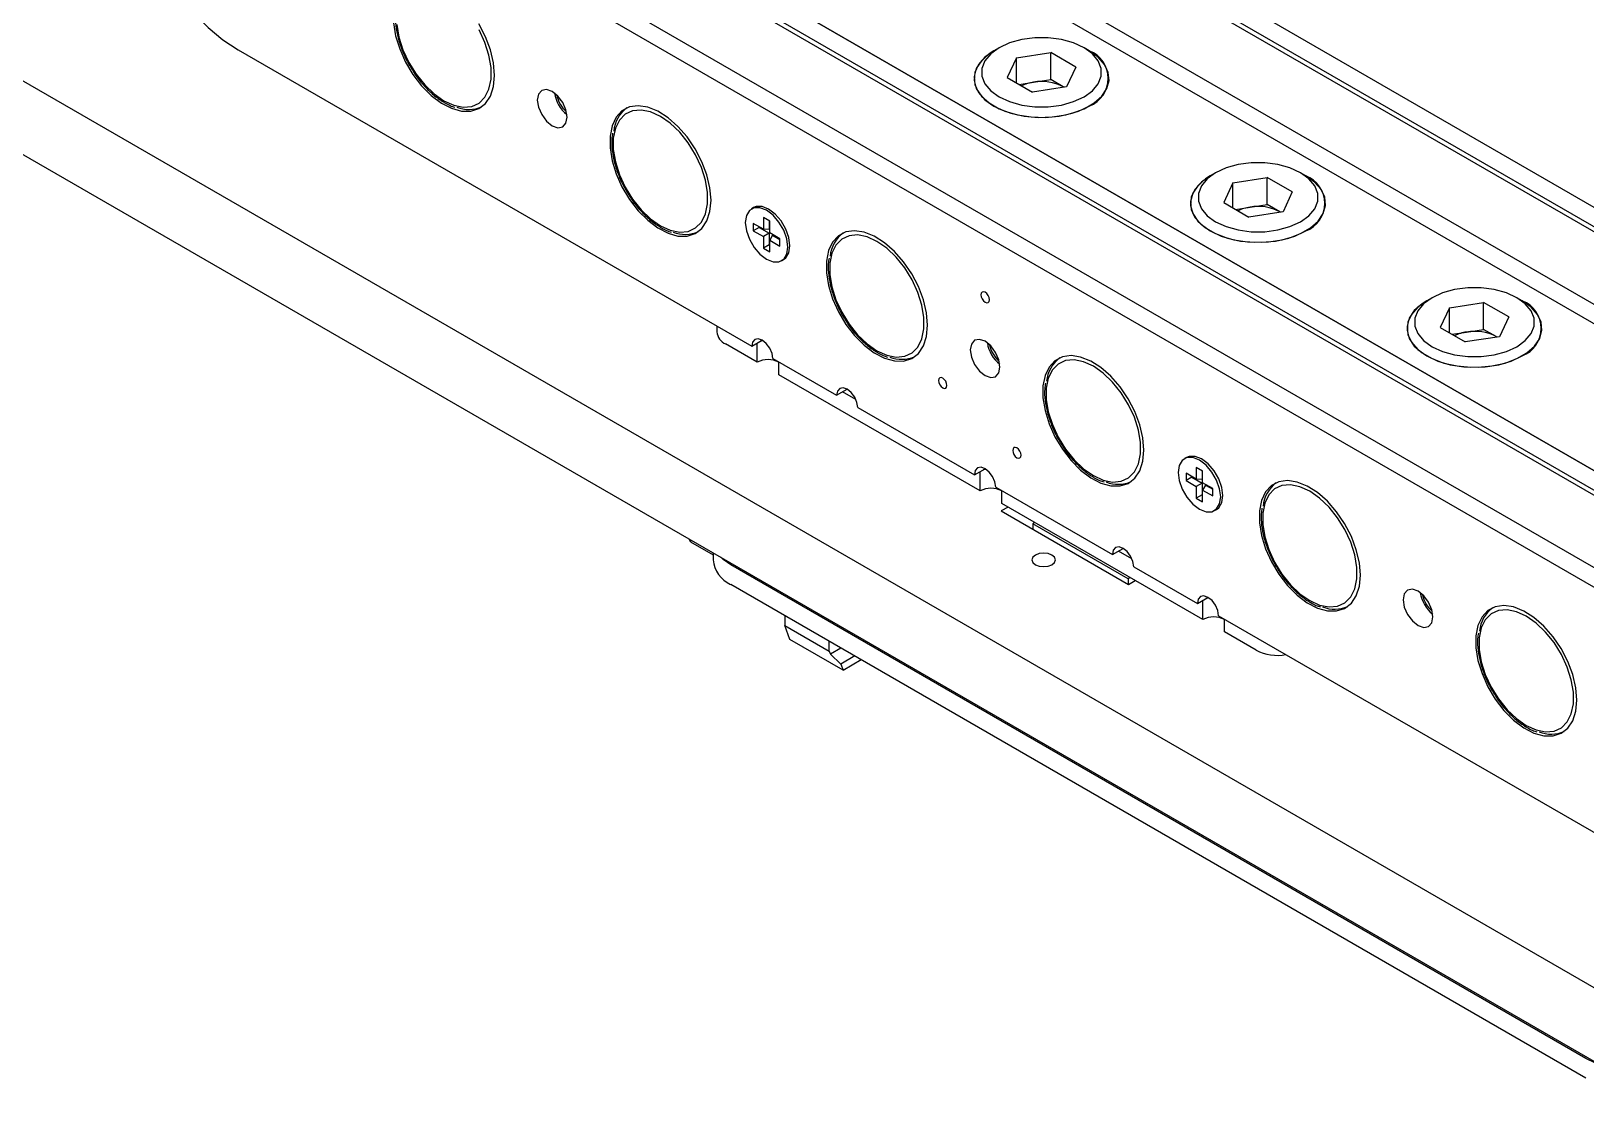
# Model space of a CAD drawing. Header units: millimetres. Extents: x 5 to 292, y 4 to 204.
# Drawn here: x 187.1 to 238.9, y 134.2 to 170.1 of the extents above; entities that cross this region are included whole.
import ezdxf

# ---------------------------------------------------------------- set-up
doc = ezdxf.new("R2010")
doc.units = ezdxf.units.MM

msp = doc.modelspace()

# ---------------------------------------------------------------- linework, layer by layer
at = {"color": 7, "linetype": 'Continuous', "lineweight": 25}
for p, q in [((204.929, 183.939), (254.709, 155.202)), ((198.735, 183.629), (254.172, 151.626)), ((204.363, 183.613), (254.144, 154.875)), ((204.363, 183.449), (254.144, 154.712)), ((201.563, 181.996), (251.343, 153.259)), ((202.129, 182.323), (251.909, 153.585)), ((194.492, 181.18), (249.929, 149.177)), ((247.101, 150.809), (197.32, 179.547)), ((246.535, 150.483), (196.755, 179.22)), ((246.535, 150.32), (196.755, 179.057)), ((244.301, 149.193), (194.52, 177.93)), ((243.735, 148.866), (193.955, 177.604)), ((183.935, 170.046), (251.294, 131.161)), ((193.955, 169.439), (211.067, 159.56)), ((219.311, 169.505), (219.134, 169.403)), ((222.317, 169.403), (222.14, 169.505)), ((219.891, 169.171), (219.585, 168.512)), ((219.891, 169.171), (221.031, 169.347)), ((219.891, 168.336), (219.891, 169.171)), ((221.866, 168.865), (221.031, 169.347)), ((221.031, 168.449), (221.031, 169.347)), ((219.585, 168.512), (220.42, 168.03)), ((220.461, 168.361), (221.031, 168.449)), ((221.449, 168.208), (221.031, 168.449)), ((221.866, 168.865), (221.561, 168.207)), ((219.977, 168.286), (220.461, 168.361)), ((221.561, 168.207), (220.42, 168.03)), ((221.473, 168.193), (221.449, 168.208)), ((221.474, 168.193), (221.449, 168.208)), ((183.935, 167.596), (251.294, 128.711)), ((226.524, 165.341), (226.347, 165.239)), ((229.529, 165.239), (229.353, 165.341)), ((227.103, 165.007), (226.798, 164.349)), ((227.103, 165.007), (228.244, 165.183)), ((227.103, 164.172), (227.103, 165.007)), ((229.079, 164.701), (228.244, 165.183)), ((228.244, 164.285), (228.244, 165.183)), ((226.798, 164.349), (227.633, 163.867)), ((227.674, 164.197), (228.244, 164.285)), ((228.661, 164.044), (228.244, 164.285)), ((229.079, 164.701), (228.773, 164.043)), ((211.132, 164.182), (211.062, 164.141)), ((211.456, 163.847), (211.456, 163.459)), ((211.668, 163.724), (211.456, 163.847)), ((211.648, 163.736), (211.648, 163.451)), ((211.668, 163.337), (211.668, 163.724)), ((227.19, 164.122), (227.674, 164.197)), ((228.773, 164.043), (227.633, 163.867)), ((228.686, 164.03), (228.661, 164.044)), ((228.686, 164.03), (228.661, 164.044)), ((211.456, 163.459), (211.12, 163.653)), ((211.12, 163.653), (211.12, 163.408)), ((211.313, 163.519), (211.12, 163.408)), ((211.12, 163.408), (211.456, 163.214)), ((211.313, 163.542), (211.313, 163.519)), ((211.313, 163.519), (211.648, 163.325)), ((211.648, 163.451), (211.456, 163.459)), ((211.648, 163.325), (211.456, 163.214)), ((211.456, 163.214), (211.456, 162.826)), ((211.648, 163.325), (211.648, 162.938)), ((212.004, 163.143), (211.668, 163.337)), ((211.758, 163.262), (211.668, 163.092)), ((211.758, 163.262), (212.004, 163.12)), ((211.648, 162.938), (211.456, 162.826)), ((211.456, 162.826), (211.668, 162.704)), ((211.648, 162.938), (211.668, 162.926)), ((211.668, 162.704), (211.668, 163.092)), ((211.668, 163.092), (212.004, 162.898)), ((212.004, 162.898), (212.004, 163.143)), ((212.062, 162.409), (212.132, 162.45)), ((233.736, 161.178), (233.559, 161.076)), ((236.742, 161.076), (236.565, 161.178)), ((234.316, 160.843), (234.01, 160.185)), ((234.316, 160.843), (235.456, 161.02)), ((234.316, 160.009), (234.316, 160.843)), ((236.291, 160.538), (235.456, 161.02)), ((235.456, 160.122), (235.456, 161.02)), ((209.903, 160.232), (209.903, 160.045)), ((234.01, 160.185), (234.845, 159.703)), ((234.886, 160.033), (235.456, 160.122)), ((235.874, 159.881), (235.456, 160.122)), ((236.291, 160.538), (235.986, 159.879)), ((211.252, 159.027), (210.196, 159.636)), ((211.067, 159.56), (211.42, 159.764)), ((211.252, 159.027), (211.252, 159.667)), ((234.402, 159.959), (234.886, 160.033)), ((235.986, 159.879), (234.845, 159.703)), ((235.898, 159.866), (235.874, 159.881)), ((235.899, 159.866), (235.874, 159.881)), ((211.774, 159.152), (213.895, 157.927)), ((211.974, 158.61), (211.974, 159.036)), ((218.677, 154.74), (211.974, 158.61)), ((213.895, 157.927), (214.249, 158.131)), ((214.542, 157.78), (214.092, 158.041)), ((214.602, 157.519), (218.491, 155.274)), ((218.491, 155.274), (218.845, 155.478)), ((225.557, 155.855), (225.487, 155.814)), ((225.881, 155.519), (225.881, 155.132)), ((226.093, 155.397), (225.881, 155.519)), ((218.677, 154.74), (218.677, 155.381)), ((225.881, 155.132), (225.545, 155.326)), ((225.545, 155.326), (225.545, 155.081)), ((225.738, 155.192), (225.545, 155.081)), ((225.545, 155.081), (225.881, 154.887)), ((225.738, 155.214), (225.738, 155.192)), ((225.738, 155.192), (226.073, 154.998)), ((226.073, 155.124), (225.881, 155.132)), ((226.073, 154.998), (225.881, 154.887)), ((226.073, 155.408), (226.073, 155.124)), ((226.073, 154.998), (226.073, 154.61)), ((226.093, 155.009), (226.093, 155.397)), ((226.429, 154.815), (226.093, 155.009)), ((226.183, 154.935), (226.093, 154.764)), ((226.183, 154.935), (226.429, 154.793)), ((219.198, 154.866), (223.087, 152.621)), ((219.398, 154.324), (219.398, 154.75)), ((225.881, 154.887), (225.881, 154.499)), ((226.073, 154.61), (225.881, 154.499)), ((225.881, 154.499), (226.093, 154.376)), ((226.073, 154.61), (226.093, 154.599)), ((226.093, 154.376), (226.093, 154.764)), ((226.093, 154.764), (226.429, 154.57)), ((226.429, 154.57), (226.429, 154.815)), ((219.608, 154.203), (219.382, 154.073)), ((219.382, 154.073), (223.625, 151.624)), ((226.102, 150.454), (219.398, 154.324)), ((226.487, 154.082), (226.557, 154.123)), ((220.501, 153.687), (220.43, 153.646)), ((223.612, 151.809), (220.43, 153.646)), ((220.43, 153.646), (220.43, 153.468)), ((209.023, 153.044), (208.987, 153.134)), ((209.023, 153.113), (209.023, 153.044)), ((209.023, 153.044), (209.781, 152.607)), ((209.781, 152.676), (209.781, 152.442)), ((223.087, 152.621), (223.441, 152.825)), ((223.735, 152.474), (223.284, 152.734)), ((238.863, 135.828), (210.367, 152.278)), ((223.683, 151.85), (223.612, 151.809)), ((223.612, 151.809), (223.612, 151.631)), ((223.795, 152.212), (225.916, 150.988)), ((238.863, 135.174), (210.367, 151.625)), ((223.625, 151.624), (223.85, 151.754)), ((225.916, 150.988), (226.269, 151.192)), ((226.102, 150.454), (226.102, 151.095)), ((212.167, 150.586), (212.167, 150.258)), ((212.167, 150.258), (213.651, 149.401)), ((212.343, 149.788), (212.167, 150.258)), ((226.623, 150.579), (243.735, 140.701)), ((226.823, 150.038), (226.823, 150.464)), ((214.111, 148.768), (212.343, 149.788)), ((213.651, 149.401), (213.651, 149.729)), ((227.877, 149.43), (226.823, 150.038)), ((213.651, 149.401), (213.689, 149.3)), ((214.042, 149.504), (213.689, 149.3)), ((213.689, 149.3), (214.035, 148.969)), ((214.501, 149.238), (214.035, 148.969)), ((214.035, 148.969), (214.111, 148.768)), ((214.111, 148.768), (214.714, 149.116))]:
    msp.add_line(p, q, dxfattribs=at)
at = {"color": 7, "linetype": 'Continuous', "lineweight": 25, "flags": 128}
for points in [[(193.955, 177.604), (193.451, 177.853), (192.959, 178.014), (192.486, 178.083), (192.043, 178.059), (191.639, 177.943), (191.283, 177.737), (190.98, 177.446), (190.739, 177.074), (190.562, 176.63), (190.455, 176.122), (190.419, 175.562), (190.455, 174.96), (190.562, 174.329), (190.739, 173.682), (190.98, 173.031), (191.283, 172.39), (191.639, 171.772), (192.043, 171.19), (192.486, 170.655), (192.959, 170.179), (193.451, 169.771), (193.955, 169.439)], [(199.136, 170.333), (199.204, 169.908), (199.339, 169.468), (199.534, 169.032), (199.781, 168.618), (200.071, 168.242), (200.391, 167.92), (200.728, 167.666), (201.069, 167.489), (201.399, 167.397), (201.706, 167.394), (201.975, 167.479), (202.198, 167.65), (202.363, 167.899), (202.466, 168.216), (202.5, 168.588)], [(199.244, 170.277), (199.313, 169.865), (199.447, 169.439), (199.641, 169.019), (199.886, 168.623), (200.172, 168.268), (200.486, 167.969), (200.814, 167.74)], [(200.814, 167.74), (201.142, 167.59), (201.455, 167.527), (201.741, 167.552), (201.986, 167.666), (202.18, 167.862), (202.314, 168.132), (202.383, 168.465), (202.383, 168.846), (202.314, 169.258), (202.18, 169.684), (201.986, 170.104)], [(202.5, 168.588), (202.466, 169), (202.363, 169.435), (202.198, 169.875), (201.975, 170.302)], [(222.14, 169.505), (221.79, 169.666), (221.386, 169.779), (220.95, 169.836), (220.502, 169.836), (220.065, 169.779), (219.662, 169.666), (219.311, 169.505), (219.032, 169.303), (218.838, 169.07), (218.738, 168.818), (218.738, 168.559), (218.838, 168.307), (219.032, 168.075), (219.311, 167.872), (219.662, 167.711), (220.065, 167.599), (220.502, 167.541), (220.95, 167.541), (221.386, 167.599), (221.79, 167.711), (222.14, 167.872), (222.419, 168.075), (222.613, 168.307), (222.713, 168.559), (222.713, 168.818), (222.613, 169.07), (222.419, 169.303), (222.14, 169.505)], [(219.134, 169.403), (218.977, 169.302), (218.721, 169.074), (218.552, 168.821), (218.479, 168.553), (218.503, 168.281), (218.625, 168.019), (218.839, 167.777), (219.135, 167.566), (219.5, 167.395), (219.919, 167.272), (220.374, 167.202), (220.843, 167.188), (221.308, 167.23), (221.747, 167.327), (222.142, 167.475), (222.474, 167.667), (222.73, 167.895), (222.899, 168.148), (222.973, 168.417), (222.948, 168.688), (222.826, 168.95), (222.613, 169.192), (222.317, 169.403), (222.317, 169.403)], [(219.134, 169.403), (218.839, 169.192), (218.625, 168.95), (218.503, 168.688), (218.479, 168.417), (218.552, 168.148), (218.721, 167.895), (218.977, 167.667), (219.31, 167.475), (219.704, 167.327), (220.143, 167.23), (220.608, 167.188), (221.078, 167.202), (221.532, 167.272), (221.951, 167.395), (222.317, 167.566)], [(204.915, 167.194), (204.877, 167.435), (204.77, 167.682), (204.609, 167.899), (204.42, 168.051), (204.23, 168.117), (204.07, 168.086), (203.963, 167.963), (203.925, 167.766), (203.963, 167.525), (204.07, 167.278), (204.23, 167.061), (204.42, 166.908), (204.609, 166.842), (204.77, 166.874), (204.877, 166.997), (204.915, 167.194)], [(209.713, 164.424), (209.678, 164.836), (209.576, 165.271), (209.41, 165.711), (209.188, 166.139), (208.918, 166.536), (208.612, 166.886), (208.281, 167.176), (207.941, 167.392), (207.603, 167.527), (207.283, 167.575), (206.994, 167.534), (206.746, 167.405), (206.552, 167.194), (206.417, 166.91), (206.348, 166.564), (206.348, 166.17), (206.417, 165.744), (206.552, 165.304), (206.746, 164.868), (206.994, 164.454), (207.283, 164.078), (207.603, 163.757), (207.941, 163.502), (208.281, 163.326), (208.612, 163.234), (208.918, 163.23), (209.188, 163.316), (209.41, 163.486), (209.576, 163.735), (209.678, 164.052), (209.713, 164.424)], [(208.026, 163.576), (208.354, 163.426), (208.668, 163.363), (208.953, 163.389), (209.199, 163.502), (209.392, 163.698), (209.527, 163.969), (209.595, 164.302), (209.595, 164.683), (209.527, 165.095), (209.392, 165.52), (209.199, 165.94), (208.953, 166.337), (208.668, 166.692), (208.354, 166.991), (208.026, 167.22), (207.698, 167.369), (207.384, 167.433), (207.099, 167.407), (206.854, 167.294), (206.66, 167.098), (206.526, 166.827), (206.457, 166.494), (206.457, 166.113), (206.526, 165.701), (206.66, 165.276), (206.854, 164.856), (207.099, 164.459), (207.384, 164.104), (207.698, 163.805), (208.026, 163.576)], [(229.352, 165.341), (229.002, 165.503), (228.599, 165.615), (228.162, 165.672), (227.714, 165.672), (227.278, 165.615), (226.874, 165.503), (226.524, 165.341), (226.245, 165.139), (226.05, 164.906), (225.951, 164.654), (225.951, 164.396), (226.05, 164.144), (226.245, 163.911), (226.524, 163.709), (226.874, 163.547), (227.278, 163.435), (227.714, 163.378), (228.162, 163.378), (228.599, 163.435), (229.002, 163.547), (229.352, 163.709), (229.632, 163.911), (229.826, 164.144), (229.926, 164.396), (229.926, 164.654), (229.826, 164.906), (229.632, 165.139), (229.352, 165.341)], [(226.347, 165.239), (226.19, 165.138), (225.933, 164.911), (225.765, 164.657), (225.691, 164.389), (225.716, 164.118), (225.838, 163.855), (226.051, 163.614), (226.347, 163.402), (226.713, 163.232), (227.132, 163.108), (227.586, 163.038), (228.056, 163.024), (228.521, 163.066), (228.96, 163.164), (229.354, 163.312), (229.687, 163.504), (229.943, 163.731), (230.112, 163.985), (230.185, 164.253), (230.16, 164.524), (230.039, 164.786), (229.825, 165.028), (229.529, 165.239), (229.529, 165.239)], [(226.347, 165.239), (226.051, 165.028), (225.838, 164.786), (225.716, 164.524), (225.691, 164.253), (225.765, 163.985), (225.933, 163.731), (226.19, 163.504), (226.522, 163.312), (226.917, 163.164), (227.356, 163.066), (227.82, 163.024), (228.29, 163.038), (228.745, 163.108), (229.164, 163.232), (229.529, 163.402)], [(211.562, 162.459), (211.78, 162.373), (211.977, 162.375), (212.134, 162.465), (212.234, 162.635), (212.269, 162.867), (212.234, 163.139), (212.134, 163.425), (211.977, 163.696), (211.78, 163.926), (211.562, 164.092), (211.343, 164.178), (211.146, 164.176), (210.99, 164.085), (210.889, 163.916), (210.854, 163.683), (210.889, 163.411), (210.99, 163.126), (211.146, 162.855), (211.343, 162.625), (211.562, 162.459)], [(212.132, 162.45), (212.204, 162.506), (212.305, 162.676), (212.339, 162.908), (212.305, 163.18), (212.204, 163.466), (212.048, 163.737), (211.851, 163.967), (211.632, 164.133), (211.414, 164.219), (211.217, 164.217), (211.132, 164.182)], [(216.925, 160.261), (216.89, 160.673), (216.788, 161.108), (216.623, 161.548), (216.4, 161.975), (216.131, 162.372), (215.824, 162.722), (215.494, 163.012), (215.153, 163.229), (214.816, 163.364), (214.496, 163.411), (214.206, 163.37), (213.959, 163.241), (213.764, 163.031), (213.629, 162.746), (213.561, 162.4), (213.561, 162.006), (213.629, 161.58), (213.764, 161.14), (213.959, 160.704), (214.206, 160.29), (214.496, 159.915), (214.816, 159.593), (215.153, 159.339), (215.494, 159.162), (215.824, 159.07), (216.131, 159.067), (216.4, 159.152), (216.623, 159.323), (216.788, 159.572), (216.89, 159.889), (216.925, 160.261)], [(215.239, 159.412), (215.567, 159.263), (215.88, 159.199), (216.166, 159.225), (216.411, 159.338), (216.605, 159.535), (216.739, 159.805), (216.808, 160.138), (216.808, 160.519), (216.739, 160.931), (216.605, 161.356), (216.411, 161.777), (216.166, 162.173), (215.88, 162.528), (215.567, 162.827), (215.239, 163.056), (214.911, 163.206), (214.597, 163.269), (214.311, 163.244), (214.066, 163.13), (213.872, 162.934), (213.738, 162.663), (213.669, 162.331), (213.669, 161.95), (213.738, 161.537), (213.872, 161.112), (214.066, 160.692), (214.311, 160.296), (214.597, 159.94), (214.911, 159.642), (215.239, 159.412)], [(218.986, 161.112), (218.975, 161.181), (218.945, 161.252), (218.899, 161.313), (218.845, 161.357), (218.791, 161.376), (218.745, 161.367), (218.714, 161.332), (218.703, 161.275), (218.714, 161.207), (218.745, 161.136), (218.791, 161.074), (218.845, 161.03), (218.899, 161.012), (218.945, 161.021), (218.975, 161.056), (218.986, 161.112)], [(236.565, 161.178), (236.215, 161.339), (235.811, 161.451), (235.375, 161.509), (234.927, 161.509), (234.49, 161.451), (234.087, 161.339), (233.736, 161.178), (233.457, 160.976), (233.263, 160.743), (233.163, 160.491), (233.163, 160.232), (233.263, 159.98), (233.457, 159.747), (233.736, 159.545), (234.087, 159.384), (234.49, 159.272), (234.927, 159.214), (235.375, 159.214), (235.811, 159.272), (236.215, 159.384), (236.565, 159.545), (236.844, 159.747), (237.038, 159.98), (237.138, 160.232), (237.138, 160.491), (237.038, 160.743), (236.844, 160.976), (236.565, 161.178)], [(233.559, 161.076), (233.402, 160.975), (233.146, 160.747), (232.977, 160.493), (232.904, 160.225), (232.928, 159.954), (233.05, 159.692), (233.264, 159.45), (233.56, 159.239), (233.925, 159.068), (234.344, 158.945), (234.799, 158.874), (235.268, 158.86), (235.733, 158.903), (236.172, 159), (236.567, 159.148), (236.899, 159.34), (237.155, 159.568), (237.324, 159.821), (237.398, 160.089), (237.373, 160.36), (237.251, 160.623), (237.038, 160.865), (236.742, 161.076), (236.742, 161.076)], [(233.559, 161.076), (233.264, 160.865), (233.05, 160.623), (232.928, 160.36), (232.904, 160.089), (232.977, 159.821), (233.146, 159.568), (233.402, 159.34), (233.735, 159.148), (234.129, 159), (234.568, 158.903), (235.033, 158.86), (235.503, 158.874), (235.957, 158.945), (236.376, 159.068), (236.742, 159.239)], [(211.774, 159.152), (211.747, 159.324), (211.67, 159.5), (211.555, 159.655), (211.42, 159.764), (211.285, 159.811), (211.17, 159.789), (211.094, 159.701), (211.067, 159.56)], [(211.444, 159.749), (211.418, 159.744), (211.351, 159.724)], [(219.34, 158.867), (219.302, 159.107), (219.195, 159.355), (219.034, 159.571), (218.845, 159.724), (218.655, 159.79), (218.495, 159.759), (218.388, 159.635), (218.35, 159.438), (218.388, 159.198), (218.495, 158.95), (218.655, 158.734), (218.845, 158.581), (219.034, 158.515), (219.195, 158.546), (219.302, 158.67), (219.34, 158.867)], [(224.137, 156.097), (224.103, 156.509), (224.001, 156.944), (223.835, 157.384), (223.613, 157.811), (223.343, 158.208), (223.037, 158.559), (222.706, 158.848), (222.366, 159.065), (222.028, 159.2), (221.708, 159.248), (221.419, 159.207), (221.171, 159.078), (220.977, 158.867), (220.842, 158.583), (220.773, 158.236), (220.773, 157.842), (220.842, 157.417), (220.977, 156.977), (221.171, 156.541), (221.419, 156.127), (221.708, 155.751), (222.028, 155.429), (222.366, 155.175), (222.706, 154.998), (223.037, 154.906), (223.343, 154.903), (223.613, 154.988), (223.835, 155.159), (224.001, 155.408), (224.103, 155.725), (224.137, 156.097)], [(222.451, 155.249), (222.779, 155.099), (223.093, 155.036), (223.378, 155.061), (223.624, 155.175), (223.817, 155.371), (223.952, 155.641), (224.02, 155.974), (224.02, 156.355), (223.952, 156.767), (223.817, 157.193), (223.624, 157.613), (223.378, 158.009), (223.093, 158.365), (222.779, 158.663), (222.451, 158.892), (222.123, 159.042), (221.809, 159.105), (221.524, 159.08), (221.279, 158.967), (221.085, 158.77), (220.951, 158.5), (220.882, 158.167), (220.882, 157.786), (220.951, 157.374), (221.085, 156.948), (221.279, 156.528), (221.524, 156.132), (221.809, 155.777), (222.123, 155.478), (222.451, 155.249)], [(214.602, 157.519), (214.575, 157.691), (214.499, 157.867), (214.384, 158.022), (214.249, 158.131), (214.113, 158.178), (213.999, 158.156), (213.922, 158.068), (213.895, 157.927)], [(217.572, 158.254), (217.561, 158.323), (217.531, 158.394), (217.485, 158.455), (217.431, 158.499), (217.376, 158.518), (217.331, 158.509), (217.3, 158.474), (217.289, 158.417), (217.3, 158.349), (217.331, 158.278), (217.376, 158.216), (217.431, 158.172), (217.485, 158.154), (217.531, 158.163), (217.561, 158.198), (217.572, 158.254)], [(220.047, 155.927), (220.036, 155.996), (220.005, 156.067), (219.96, 156.128), (219.905, 156.172), (219.851, 156.191), (219.805, 156.182), (219.775, 156.147), (219.764, 156.09), (219.775, 156.022), (219.805, 155.951), (219.851, 155.889), (219.905, 155.846), (219.96, 155.827), (220.005, 155.836), (220.036, 155.871), (220.047, 155.927)], [(219.198, 154.866), (219.171, 155.037), (219.095, 155.214), (218.98, 155.369), (218.845, 155.478), (218.71, 155.525), (218.595, 155.503), (218.518, 155.415), (218.491, 155.274)], [(218.869, 155.463), (218.843, 155.457), (218.776, 155.438)], [(225.987, 154.131), (226.205, 154.045), (226.402, 154.047), (226.559, 154.138), (226.659, 154.307), (226.694, 154.54), (226.659, 154.812), (226.559, 155.098), (226.402, 155.369), (226.205, 155.598), (225.987, 155.764), (225.768, 155.851), (225.571, 155.848), (225.415, 155.758), (225.314, 155.588), (225.279, 155.356), (225.314, 155.084), (225.415, 154.798), (225.571, 154.527), (225.768, 154.297), (225.987, 154.131)], [(226.557, 154.123), (226.629, 154.179), (226.73, 154.348), (226.764, 154.581), (226.73, 154.853), (226.629, 155.138), (226.473, 155.409), (226.276, 155.639), (226.057, 155.805), (225.839, 155.891), (225.642, 155.889), (225.557, 155.855)], [(231.35, 151.933), (231.315, 152.345), (231.213, 152.78), (231.048, 153.22), (230.825, 153.648), (230.556, 154.045), (230.249, 154.395), (229.919, 154.684), (229.578, 154.901), (229.241, 155.036), (228.921, 155.084), (228.631, 155.043), (228.384, 154.914), (228.189, 154.703), (228.054, 154.419), (227.986, 154.072), (227.986, 153.678), (228.054, 153.253), (228.189, 152.813), (228.384, 152.377), (228.631, 151.963), (228.921, 151.587), (229.241, 151.266), (229.578, 151.011), (229.919, 150.834), (230.249, 150.743), (230.556, 150.739), (230.825, 150.825), (231.048, 150.995), (231.213, 151.244), (231.315, 151.561), (231.35, 151.933)], [(229.664, 151.085), (229.992, 150.935), (230.305, 150.872), (230.591, 150.898), (230.836, 151.011), (231.03, 151.207), (231.164, 151.478), (231.233, 151.811), (231.233, 152.192), (231.164, 152.604), (231.03, 153.029), (230.836, 153.449), (230.591, 153.846), (230.305, 154.201), (229.992, 154.5), (229.664, 154.729), (229.336, 154.878), (229.022, 154.942), (228.736, 154.916), (228.491, 154.803), (228.297, 154.607), (228.163, 154.336), (228.094, 154.003), (228.094, 153.622), (228.163, 153.21), (228.297, 152.785), (228.491, 152.365), (228.736, 151.968), (229.022, 151.613), (229.336, 151.314), (229.664, 151.085)], [(223.795, 152.212), (223.768, 152.384), (223.691, 152.561), (223.576, 152.715), (223.441, 152.825), (223.306, 152.872), (223.191, 152.849), (223.114, 152.761), (223.087, 152.621)], [(210.367, 152.278), (210.118, 152.453), (210.04, 152.526)], [(221.072, 152.599), (220.946, 152.648), (220.796, 152.665), (220.647, 152.648), (220.521, 152.599), (220.436, 152.526), (220.406, 152.44), (220.436, 152.354), (220.521, 152.281), (220.647, 152.232), (220.796, 152.215), (220.946, 152.232), (221.072, 152.281), (221.157, 152.354), (221.186, 152.44), (221.157, 152.526), (221.072, 152.599)], [(233.765, 150.539), (233.727, 150.78), (233.62, 151.027), (233.459, 151.244), (233.27, 151.397), (233.08, 151.462), (232.92, 151.431), (232.812, 151.308), (232.775, 151.111), (232.812, 150.87), (232.92, 150.623), (233.08, 150.406), (233.27, 150.253), (233.459, 150.188), (233.62, 150.219), (233.727, 150.342), (233.765, 150.539)], [(226.623, 150.579), (226.596, 150.751), (226.519, 150.928), (226.405, 151.083), (226.269, 151.192), (226.134, 151.239), (226.019, 151.217), (225.943, 151.128), (225.916, 150.988)], [(226.293, 151.177), (226.267, 151.171), (226.2, 151.152)], [(238.562, 147.77), (238.528, 148.182), (238.426, 148.617), (238.26, 149.057), (238.038, 149.484), (237.768, 149.881), (237.462, 150.231), (237.131, 150.521), (236.791, 150.737), (236.453, 150.873), (236.133, 150.92), (235.844, 150.879), (235.596, 150.75), (235.401, 150.54), (235.267, 150.255), (235.198, 149.909), (235.198, 149.515), (235.267, 149.089), (235.401, 148.649), (235.596, 148.213), (235.844, 147.799), (236.133, 147.424), (236.453, 147.102), (236.791, 146.848), (237.131, 146.671), (237.462, 146.579), (237.768, 146.576), (238.038, 146.661), (238.26, 146.832), (238.426, 147.081), (238.528, 147.398), (238.562, 147.77)], [(236.876, 146.921), (237.204, 146.772), (237.518, 146.708), (237.803, 146.734), (238.049, 146.847), (238.242, 147.043), (238.377, 147.314), (238.445, 147.647), (238.445, 148.028), (238.377, 148.44), (238.242, 148.865), (238.049, 149.285), (237.803, 149.682), (237.518, 150.037), (237.204, 150.336), (236.876, 150.565), (236.548, 150.715), (236.234, 150.778), (235.949, 150.753), (235.704, 150.639), (235.51, 150.443), (235.376, 150.172), (235.307, 149.839), (235.307, 149.459), (235.376, 149.046), (235.51, 148.621), (235.704, 148.201), (235.949, 147.805), (236.234, 147.449), (236.548, 147.15), (236.876, 146.921)], [(239.293, 135.639), (239.166, 135.684), (238.863, 135.828)]]:
    msp.add_lwpolyline(points, dxfattribs=at)
at = {"color": 7, "linetype": 'Continuous', "lineweight": 25}
for centre, radius, start, end in [((221.962, 168.485), 0.985, 291.1153, 68.8686), ((220.727, 166.814), 1.57, 62.643, 99.7711), ((205.601, 168.161), 1.116, 188.3066, 231.6881), ((205.524, 168.117), 0.97, 190.7891, 229.2055), ((220.655, 167.005), 1.37, 98.1324, 115.7537), ((201.642, 168.538), 1.087, 248.2917, 293.6231), ((207.547, 166.627), 1.082, 126.0447, 174.9335), ((229.175, 164.321), 0.985, 291.1153, 68.8687), ((227.867, 162.841), 1.37, 98.1327, 115.7537), ((227.94, 162.65), 1.57, 62.643, 99.771), ((208.855, 164.375), 1.087, 248.2915, 293.6232), ((214.759, 162.464), 1.082, 126.0447, 174.9335), ((236.387, 160.157), 0.985, 291.1153, 68.8687), ((210.404, 160.094), 0.503, 185.6955, 245.6247), ((220.025, 159.834), 1.116, 188.3061, 231.6884), ((219.949, 159.79), 0.97, 190.7895, 229.2051), ((235.08, 158.678), 1.37, 98.1327, 115.7537), ((235.152, 158.487), 1.57, 62.643, 99.771), ((211.613, 158.331), 0.784, 62.6096, 117.3904), ((216.067, 160.211), 1.087, 248.2917, 293.6231), ((221.972, 158.3), 1.082, 126.0449, 174.9333), ((223.28, 156.047), 1.087, 248.292, 293.6228), ((229.184, 154.136), 1.082, 126.0449, 174.9331), ((219.038, 154.044), 0.784, 62.6095, 117.3905), ((210.782, 152.541), 1.006, 185.6946, 245.6255), ((234.45, 151.507), 1.116, 188.3063, 231.6884), ((234.374, 151.463), 0.97, 190.7893, 229.2053), ((230.492, 151.884), 1.087, 248.2921, 293.6226), ((236.397, 149.973), 1.082, 126.0448, 174.9333), ((226.462, 149.758), 0.784, 62.6095, 117.3905), ((228.583, 150.798), 1.54, 242.6859, 280.6015), ((237.705, 147.72), 1.087, 248.2918, 293.623)]:
    msp.add_arc(centre, radius, start, end, dxfattribs=at)
for points, knots in [([(199.22, 170.822), (199.21, 170.759), (199.18, 170.58), (199.201, 170.246), (199.276, 169.838), (199.415, 169.421), (199.593, 169.03), (199.743, 168.795), (199.812, 168.687)], [0, 0, 0, 0, 0.101875, 0.286978, 0.47261, 0.657947, 0.842994, 1, 1, 1, 1]), ([(199.812, 168.687), (199.824, 168.668), (199.914, 168.519), (200.119, 168.272), (200.42, 167.966), (200.669, 167.776), (200.812, 167.691), (200.845, 167.671)], [0, 0, 0, 0, 0.0436126, 0.3324401, 0.6217984, 0.912112, 1, 1, 1, 1]), ([(200.845, 167.671), (200.903, 167.638), (201.012, 167.577), (201.12, 167.544), (201.171, 167.529)], [0, 0, 0, 0, 0.533409, 1, 1, 1, 1]), ([(206.433, 166.659), (206.422, 166.595), (206.392, 166.417), (206.413, 166.083), (206.489, 165.675), (206.627, 165.258), (206.805, 164.866), (206.956, 164.631), (207.025, 164.524)], [0, 0, 0, 0, 0.101875, 0.286978, 0.472611, 0.657947, 0.842994, 1, 1, 1, 1]), ([(207.025, 164.524), (207.036, 164.504), (207.126, 164.355), (207.332, 164.108), (207.633, 163.802), (207.882, 163.613), (208.024, 163.527), (208.057, 163.507)], [0, 0, 0, 0, 0.043611, 0.332438, 0.621796, 0.912112, 1, 1, 1, 1]), ([(208.057, 163.507), (208.115, 163.475), (208.224, 163.413), (208.333, 163.38), (208.384, 163.365)], [0, 0, 0, 0, 0.533409, 1, 1, 1, 1]), ([(213.645, 162.495), (213.635, 162.432), (213.605, 162.253), (213.626, 161.919), (213.701, 161.511), (213.84, 161.094), (214.018, 160.702), (214.168, 160.468), (214.237, 160.36)], [0, 0, 0, 0, 0.101875, 0.286978, 0.47261, 0.657947, 0.842993, 1, 1, 1, 1]), ([(214.237, 160.36), (214.249, 160.34), (214.338, 160.192), (214.544, 159.945), (214.845, 159.638), (215.094, 159.449), (215.237, 159.364), (215.27, 159.344)], [0, 0, 0, 0, 0.043611, 0.332439, 0.621798, 0.912114, 1, 1, 1, 1]), ([(215.27, 159.344), (215.328, 159.311), (215.437, 159.249), (215.545, 159.217), (215.596, 159.201)], [0, 0, 0, 0, 0.533413, 1, 1, 1, 1]), ([(220.858, 158.331), (220.847, 158.268), (220.817, 158.089), (220.838, 157.755), (220.914, 157.347), (221.052, 156.93), (221.23, 156.539), (221.381, 156.304), (221.45, 156.196)], [0, 0, 0, 0, 0.101875, 0.286978, 0.47261, 0.657947, 0.842994, 1, 1, 1, 1]), ([(221.45, 156.196), (221.461, 156.177), (221.551, 156.028), (221.757, 155.781), (222.058, 155.475), (222.307, 155.285), (222.449, 155.2), (222.482, 155.18)], [0, 0, 0, 0, 0.043611, 0.332439, 0.621797, 0.912112, 1, 1, 1, 1]), ([(222.482, 155.18), (222.54, 155.147), (222.649, 155.086), (222.758, 155.053), (222.808, 155.038)], [0, 0, 0, 0, 0.533407, 1, 1, 1, 1]), ([(228.07, 154.168), (228.06, 154.104), (228.03, 153.926), (228.051, 153.592), (228.126, 153.184), (228.265, 152.767), (228.443, 152.375), (228.593, 152.14), (228.662, 152.033)], [0, 0, 0, 0, 0.101875, 0.286978, 0.47261, 0.657947, 0.842994, 1, 1, 1, 1]), ([(228.662, 152.033), (228.674, 152.013), (228.763, 151.864), (228.969, 151.617), (229.27, 151.311), (229.519, 151.121), (229.661, 151.036), (229.695, 151.016)], [0, 0, 0, 0, 0.043612, 0.33244, 0.621798, 0.912113, 1, 1, 1, 1]), ([(229.695, 151.016), (229.753, 150.983), (229.862, 150.922), (229.97, 150.889), (230.021, 150.874)], [0, 0, 0, 0, 0.533411, 1, 1, 1, 1]), ([(235.283, 150.004), (235.272, 149.94), (235.242, 149.762), (235.263, 149.428), (235.339, 149.02), (235.477, 148.603), (235.655, 148.211), (235.806, 147.977), (235.875, 147.869)], [0, 0, 0, 0, 0.101875, 0.286978, 0.47261, 0.657947, 0.842994, 1, 1, 1, 1]), ([(235.875, 147.869), (235.886, 147.849), (235.976, 147.701), (236.182, 147.454), (236.483, 147.147), (236.732, 146.958), (236.874, 146.872), (236.907, 146.853)], [0, 0, 0, 0, 0.043611, 0.332439, 0.621797, 0.912112, 1, 1, 1, 1]), ([(236.907, 146.853), (236.965, 146.82), (237.074, 146.758), (237.183, 146.726), (237.233, 146.71)], [0, 0, 0, 0, 0.53341, 1, 1, 1, 1])]:
    msp.add_open_spline(points, degree=3, knots=knots, dxfattribs=at)

doc.saveas('drawing.dxf')
